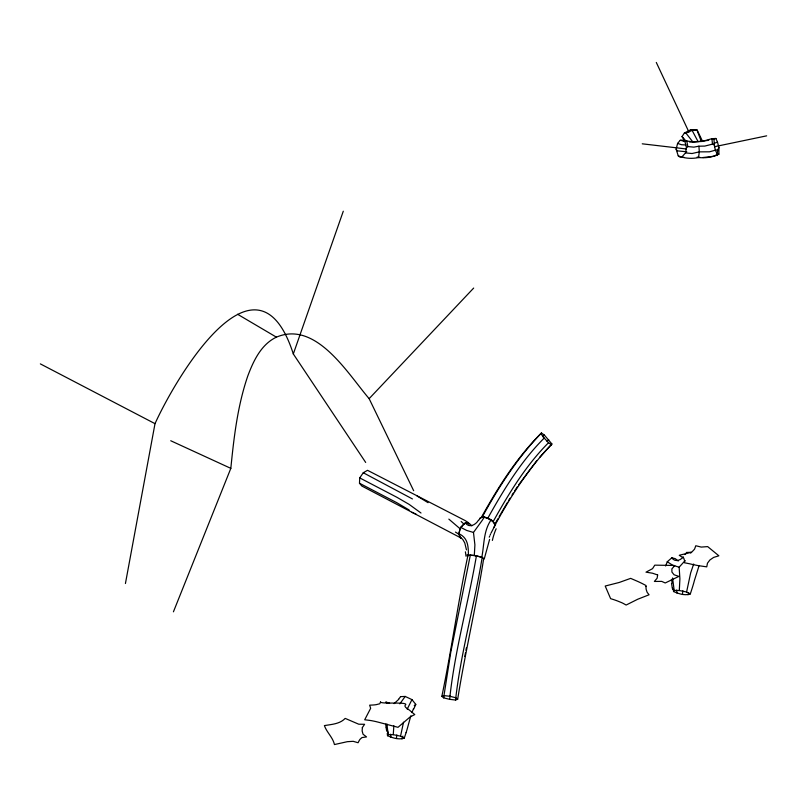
<?xml version="1.0" encoding="UTF-8"?>
<svg xmlns="http://www.w3.org/2000/svg" width="807" height="807" viewBox="0 0 807 807"><rect width="100%" height="100%" fill="white"/><g stroke="black" fill="none" stroke-linecap="round" stroke-linejoin="round"><path stroke-width="1.21" d="M702.847 157.536L714.296 156.225L718.896 154.187L718.946 147.58L717.494 142.133L715.9 138.491L712.43 139.147M393.846 725.765L393.271 734.663L388.127 734.602L387.521 735.702C392.595 737.921 398.88 740.049 404.277 738.082L406.082 732.645M467.203 554.631L467.404 556.174L468.363 555.135C468.423 548.457 468.221 540.317 462.421 535.868A17.209 10.582 4.4 0 0 460.424 534.527L458.709 533.639L460.686 527.334L465.357 522.714L469.25 523.339L471.823 525.892M467.989 522.442L463.833 524.005L459.96 528.656L459.042 534.305L460.807 537.886L361.839 486.036L359.488 483.242L359.72 477.905L363.271 472.751L367.518 470.31L465.205 520.596L467.989 522.442L468.867 524.237M173.424 611.817L230.822 468.363C233.929 437.233 237.571 405.78 247.769 376.042C253.408 360.971 261.085 344.458 276.398 337.155C316.253 320.208 347.898 373.913 369.142 398.658L413.678 490.737M699.114 565.546L694.413 580.485A167.543 160.734 11.7 0 1 692.083 588.474L690.318 593.932C684.921 595.889 678.637 593.76 673.563 591.541L674.168 590.442L679.312 590.502L679.898 578.821L679.151 567.19L685.113 560.593M396.842 734.925L396.419 738.486M682.883 590.764L682.45 594.325M717.12 155.529L717.796 149.658L718.946 147.58M708.768 140.337L694.514 141.971L680.24 140.277L677.598 143.414L676.135 149.194L678.243 155.852C684.588 158.444 691.67 158.989 698.509 157.567L699.306 151.867L698.912 146.198L704.814 146.077L712.49 144.13L714.316 145.008L715.355 150.203L717.433 154.349L718.896 154.187M468.363 555.135L474.314 555.377L474.899 544.876L473.477 532.449L482.283 520.283A86.117 80.347 51.6 0 0 484.371 516.884L491.241 519.718L495.538 524.429L494.025 527.132M489.607 539.429L484.23 558.979L481.819 557.183C484.301 544.523 483.403 530.734 491.241 519.718M464.822 656.454L465.498 652.752M465.942 650.281L466.396 647.819M125.428 583.522L155.005 423.665C175.391 378.675 256.646 239.578 293.314 353.96L365.682 462.441M441.843 696.36C451.638 649.736 457.932 602.446 467.848 555.811L470.32 555.135L476.402 555.922L482.152 557.435L483.635 558.878C476.231 605.926 465.185 652.268 457.67 699.266L455.541 700.032L449.56 699.316L443.668 697.853L441.843 696.36L443.971 695.594L449.953 696.3L455.844 697.762L457.67 699.266M443.971 695.594L450.78 652.207L470.32 555.135M443.668 697.853L444.082 695.624M449.953 696.3C455.239 648.868 468.332 602.9 476.402 555.922M449.56 699.316L450.175 695.977M455.541 700.032C460.898 651.864 474.455 605.23 482.152 557.435M682.076 156.75L685.496 152.916L686.464 147.792L684.83 141.164L680.24 140.277M403.53 722.204L400.554 736.166L404.277 738.082M690.318 593.932L686.596 592.005L690.641 573L693.677 564.012M402.915 736.135L402.007 738.95M688.653 592.933L688.048 594.799M410.864 715.769L408.07 725.796A165.445 158.737 18.1 0 1 406.092 732.645M293.314 353.96L343.288 211.212M411.943 712.662L413.466 708.748M665.634 565.989L667.268 561.753L671.848 557.798L675.378 558.696L677.749 560.744A3.702 3.208 -23.6 0 0 678.415 560.885M407.192 709.192L411.953 699.619L405.205 696.441L400.776 696.623M489.244 537.169L489.688 536.141M490.131 535.132L490.555 534.143M490.989 533.185L495.538 524.429M494.53 524.278L493.117 521.685L487.731 518.356L482.384 516.783C498.787 486.732 517.62 457.609 541.457 432.986L544.402 435.104L551.917 444.001C528.918 467.848 510.841 496.093 494.994 525.135M481.275 517.549C498.101 487.277 516.752 457.498 541.457 432.986M487.731 518.356C503.659 489.758 520.918 461.342 544.2 438.07L541.013 433.833M493.117 521.685C508.783 493.591 525.67 465.629 548.528 442.73L551.474 444.849M495.044 523.864L497.969 518.719M499.15 516.662L500.32 514.604M500.905 513.575L507.573 502.277M405.205 696.441L399.828 703.855M690.731 553.108L691.246 552.281L686.818 552.462M508.783 500.229L510.085 498.171M512.031 495.095L513.333 493.047M514.624 490.999L517.226 486.893M480.044 518.064L484.321 516.853M684.467 140.438L682.026 136.585L684.376 133.044L690.953 129.594L697.006 129.705L702.261 140.741M518.639 484.866L536.615 460.918M478.38 520.323C475.716 524.873 468.887 528.484 465.357 522.714M539.752 457.256L551.917 444.001M398.708 699.366L394.088 703.633M414.233 705.711L415.625 704.178L411.953 699.619M369.142 398.658L473.669 288.069M683.307 556.769C680.654 560.512 674.682 562.429 671.848 557.798M542.687 436.688L544.402 435.104M547.005 441.348L548.73 439.765M686.464 147.792L687.846 146.581L693.838 147.136L698.912 146.198M717.433 154.349C711.925 157.769 704.854 158.031 698.509 157.567M717.494 142.133L714.054 143.364M684.376 133.044L685.94 133.115L692.113 130.391L697.026 130.189L701.132 140.973M715.9 138.491L711.905 138.663L702.151 141.457L689.491 142.022M715.355 150.203L709.444 151.817L699.306 151.867L692.043 153.522L685.496 152.916M684.83 141.164L686.707 140.64L687.846 146.581M715.516 150.263L717.796 149.658M714.467 146.723L766.65 135.838M685.94 144.957L681.542 144.735L677.598 143.414M686.787 151.797L677.255 150.848L676.135 149.194M684.296 157.436L679.635 156.941L678.243 155.852M642.251 143.817L686.434 148.982M697.147 157.052L699.982 157.405M679.312 590.502L686.596 592.005M393.271 734.663L400.554 736.166M679.151 567.19L672.725 565.263L667.268 561.753M474.314 555.377L481.819 557.183M473.477 532.449L466.688 530.441L460.686 527.334M684.83 141.144L682.016 140.055M411.863 512.274L416.13 514.2M170.731 440.743L230.822 468.363M463.833 524.005L461.18 521.493M459.042 534.305L455.441 532.085M363.271 472.751L412.448 498.948M459.96 528.656L448.843 519.113M359.72 477.905L397.054 497.374L409.139 504.385L420.992 513.01M359.488 483.242L396.812 502.7L409.139 509.994M40.35 363.886L155.005 423.665M460.958 538.007L460.081 537.533L458.709 533.639M237.591 314.266L276.398 337.155M417.048 495.982L428.053 502.67M690.953 129.594L692.113 130.391L698.075 141.608M682.026 136.585L685.133 140.035M387.037 703.26L385.807 701.959L389.599 703.24M692.92 142.012L685.94 133.115M544.2 438.07L548.528 442.73M656.293 62.442L688.926 132.025M671.424 579.325L672.271 582.987M385.575 724.172L386.23 727.137M672.564 577.973L674.168 590.442M386.926 723.97L388.127 734.602M466.466 549.87L464.771 542.929L462.865 539.611A12.065 10.027 -40.9 0 0 460.989 537.966M673.3 589.302L673.563 591.541M387.259 733.452L387.521 735.702M711.905 138.663L712.49 144.13M676.71 590.028L676.912 593.064M390.669 734.188L390.87 737.225M713.963 138.854L714.316 145.008M387.612 730.86A111.265 93.047 -54.1 0 1 387.975 733.22M386.018 727.228A120.455 97.647 -59.1 0 1 386.694 731.182M413.799 708.939A61.191 53.03 78.1 0 1 415.908 704.38M400.605 696.542A26.833 23.272 -14.5 0 1 398.537 699.255M686.646 552.381A26.833 23.272 -14.5 0 1 685.022 554.57M671.515 583.3A120.485 97.133 -59.8 0 1 672.281 588.031M672.443 587.96A111.195 91.716 -56.5 0 1 672.655 589.514M465.387 551.827A51.527 14.314 88.5 0 1 466.022 556.275M480.215 518.144A35.72 31.463 -10.3 0 1 478.561 520.424M492.371 540.428A49.984 36.648 -86.4 0 1 496.144 528.777M646.024 586.497L646.004 587.345A43.326 23.342 -3.4 0 0 646.195 589.503L647.113 592.267L649.05 594.789L637.661 599.268L626.141 605.038L624.053 603.878A37.354 20.125 -3.4 0 0 621.814 602.718L617.163 600.842A131.016 70.582 -3.4 0 0 613.572 599.581L610.617 598.653L605.21 586.033L619.211 582.472L630.66 578.367L637.359 581.262A125.64 67.687 -3.4 0 1 642.463 583.673L646.104 585.569L646.024 586.497M362.353 727.561L362.141 730.971L363.059 734.249L366.549 736.922L361.96 737.578L360.033 739.293A29.627 15.969 -3.4 0 0 358.712 741.552L358.086 742.733L353.184 741.32L347.333 741.683L334.451 744.558C332.847 737.356 326.805 732.484 324.394 725.604C331.556 724.373 339.878 724.03 345.184 718.391L358.752 724.212L364.603 724.293L362.353 727.561M380.521 702.009L379.815 703.754L376.143 704.672A24.946 13.447 -3.4 0 1 373.54 704.965A22.596 12.176 -3.4 0 1 372.43 705.036L369.646 705.167L370.665 708.284L364.703 719.773L368.779 720.278A40.199 21.658 -3.4 0 1 371.845 720.732L374.892 721.357A81.386 43.85 -3.4 0 1 377.948 722.094L398.012 727.319L410.067 716.969L414.768 714.568L409.774 710.412A49.207 26.51 -3.4 0 0 408.322 709.333C407.142 708.284 404.549 707.305 405.013 705.429C411.086 701.263 381.197 704.45 380.521 702.009M684.659 561.057L684.386 562.741L689.773 563.811A91.05 49.056 -3.4 0 0 694.191 564.819A103.932 55.996 -3.4 0 0 698.176 565.606L706.75 566.857L707.477 563.175L709.888 559.987L713.65 557.405L718.876 555.801L707.668 546.611L701.233 547.085L695.795 545.744L694.534 549.184L691.639 552.25L679.232 555.277L683.761 558.162L684.659 561.057M657.644 574.967L657.13 578.246L654.366 581.443L661.73 581.393L665.23 582.967L678.899 576.39L674.057 574.766L671.918 572.032L671.888 568.874L674.763 565.586L673.774 565.455L654.77 565.152L652.56 568.653L646.004 572.163L652.49 573.202L657.644 574.967"/></g></svg>
